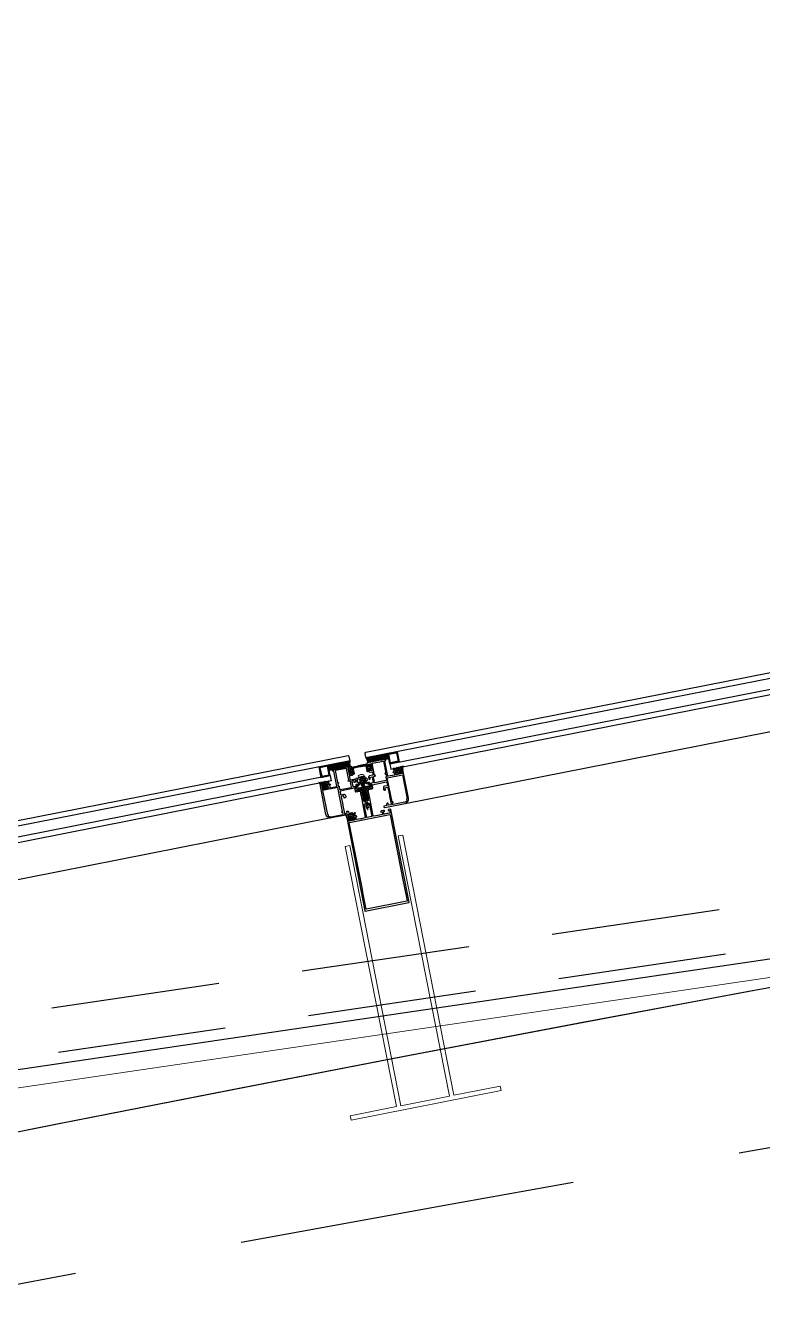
# Model space of a CAD drawing. Header units: millimetres. Extents: x 62878 to 70819, y -67946 to -61850.
# Drawn here: x 64579.8 to 64661.7, y -62026.9 to -61884.2 of the extents above; entities that cross this region are included whole.
import ezdxf

# ---------------------------------------------------------------- set-up
doc = ezdxf.new("R2010")
doc.units = ezdxf.units.MM
doc.linetypes.add('HIDDEN', pattern=[0.375, 0.25, -0.125])
doc.layers.add('alan hesabı1', color=7, linetype='Continuous', plot=False)
for name, color, linetype, lineweight in [('BA DÖŞ.-yeni', 11, 'Continuous', 30), ('Dog_dos_yeni', 63, 'Continuous', 5), ('DOGRAMA', 171, 'Continuous', 0), ('DUV.ALÇ.-yeni', 20, 'Continuous', 25), ('GOR-2', 152, 'Continuous', 20)]:
    doc.layers.add(name, color=color, linetype=linetype, lineweight=lineweight)
pattern_1 = [(326.13441, (64511.59759, -62000.93572), (-0.08846288, -0.1318176), [])]
pattern_2 = [(236.13441, (64727.39118, -61958.4641), (0.1318176, -0.08846288), [])]

# ---------------------------------------------------------------- blocks, each defined once
blk = doc.blocks.new('a2we')
at = {"lineweight": 5, "ltscale": 0.5}
for p, q in [((-198.1, -420.1), (-197.1, -419.7)), ((-194.9, -421.4), (-198.1, -420.1)), ((-193.9, -421), (-198.1, -420.1)), ((-198.1, -422.7), (-197.1, -422.3)), ((-194.9, -424), (-198.1, -422.7)), ((-193.9, -423.6), (-198.1, -422.7)), ((-198.1, -425.2), (-197.1, -424.9)), ((-194.9, -426.5), (-198.1, -425.2)), ((-193.9, -426.1), (-198.1, -425.2)), ((-198.1, -427.7), (-197.1, -427.3)), ((-194.9, -429), (-198.1, -427.7)), ((-193.9, -428.6), (-198.1, -427.7)), ((-197.6, -417.6), (-196.6, -417.2)), ((-194.2, -418.3), (-197.6, -417.6)), ((-195.2, -418.6), (-197.6, -417.6)), ((-196.9, -417.9), (-197.1, -418.3)), ((-197.1, -419.7), (-197.1, -418.4)), ((-197.1, -419.7), (-193.9, -421)), ((-197.1, -419.7), (-193.9, -421)), ((-197.1, -422.3), (-197.1, -420.5)), ((-197.1, -422.3), (-193.9, -423.6)), ((-197.1, -422.3), (-193.9, -423.6)), ((-197.1, -424.9), (-197.1, -423.1)), ((-197.1, -424.9), (-193.9, -426.1)), ((-197.1, -424.9), (-193.9, -426.1)), ((-197.1, -427.3), (-197.1, -425.6)), ((-197.1, -427.3), (-193.9, -428.6)), ((-197.1, -427.3), (-193.9, -428.6)), ((-197.1, -429.6), (-197.1, -428)), ((-196, -415.3), (-196.6, -417.2)), ((-196.6, -417.2), (-194.2, -418.3)), ((-196, -415.3), (-195.5, -417.7)), ((-194.2, -418.3), (-195.2, -418.6)), ((-195.2, -418.6), (-194.9, -419.3)), ((-194.9, -420.6), (-194.9, -419.4)), ((-193.9, -421), (-194.9, -421.4)), ((-194.9, -423.2), (-194.9, -421.4)), ((-193.9, -423.6), (-194.9, -424)), ((-194.9, -425.7), (-194.9, -424)), ((-193.9, -426.1), (-194.9, -426.5)), ((-194.9, -428.2), (-194.9, -426.5)), ((-198.1, -429.9), (-197.1, -429.6)), ((-194.9, -431.2), (-198.1, -429.9)), ((-193.9, -430.9), (-198.1, -429.9)), ((-198.1, -432.2), (-197.1, -431.8)), ((-194.9, -433.5), (-198.1, -432.2)), ((-193.9, -433.1), (-198.1, -432.2)), ((-198.1, -434.4), (-197.1, -434.1)), ((-194.9, -435.7), (-198.1, -434.4)), ((-193.9, -435.4), (-198.1, -434.4)), ((-198.1, -436.7), (-197.1, -436.4)), ((-194.9, -438), (-198.1, -436.7)), ((-193.9, -437.7), (-198.1, -436.7)), ((-198.1, -439), (-197.1, -438.7)), ((-194.9, -440.3), (-198.1, -439)), ((-193.9, -440), (-198.1, -439)), ((-198.1, -441.3), (-197.1, -441)), ((-194.9, -442.6), (-198.1, -441.3)), ((-193.9, -442.3), (-198.1, -441.3)), ((-197.1, -429.6), (-193.9, -430.9)), ((-197.1, -429.6), (-193.9, -430.9)), ((-197.1, -431.8), (-197.1, -430.3)), ((-197.1, -431.8), (-193.9, -433.1)), ((-197.1, -431.8), (-193.9, -433.1)), ((-197.1, -434.1), (-197.1, -432.5)), ((-197.1, -434.1), (-193.9, -435.4)), ((-197.1, -434.1), (-193.9, -435.4)), ((-197.1, -436.4), (-197.1, -434.8)), ((-197.1, -436.4), (-193.9, -437.7)), ((-197.1, -436.4), (-193.9, -437.7)), ((-197.1, -438.7), (-197.1, -437.1)), ((-197.1, -438.7), (-193.9, -440)), ((-197.1, -438.7), (-193.9, -440)), ((-197.1, -441), (-197.1, -439.4)), ((-197.1, -441), (-193.9, -442.3)), ((-197.1, -443.3), (-197.1, -441.7)), ((-193.9, -428.6), (-194.9, -429)), ((-194.9, -430.5), (-194.9, -429)), ((-193.9, -430.9), (-194.9, -431.2)), ((-194.9, -432.7), (-194.9, -431.2)), ((-193.9, -433.1), (-194.9, -433.5)), ((-194.9, -435), (-194.9, -433.5)), ((-193.9, -435.4), (-194.9, -435.7)), ((-194.9, -437.3), (-194.9, -435.7)), ((-193.9, -437.7), (-194.9, -438)), ((-194.9, -439.6), (-194.9, -438)), ((-193.9, -440), (-194.9, -440.3)), ((-194.9, -441.8), (-194.9, -440.3)), ((-193.9, -442.3), (-194.9, -442.6)), ((-192.8, -453.3), (-199.2, -453.3)), ((-199.2, -454.6), (-199.2, -453.3)), ((-198.1, -443.6), (-197.1, -443.3)), ((-194.9, -444.9), (-198.1, -443.6)), ((-193.9, -444.6), (-198.1, -443.6)), ((-198.1, -445.9), (-197.1, -445.6)), ((-193.9, -446.9), (-198.1, -445.9)), ((-194.9, -447.2), (-198.1, -445.9)), ((-197.1, -447.9), (-198.1, -448.2)), ((-194.9, -449.5), (-198.1, -448.2)), ((-198.1, -448.2), (-193.9, -449.2)), ((-198.1, -450.5), (-197.1, -450.2)), ((-194.9, -451.8), (-198.1, -450.5)), ((-193.9, -451.5), (-198.1, -450.5)), ((-197.1, -443.3), (-193.9, -444.6)), ((-197.1, -445.6), (-197.1, -444)), ((-197.1, -445.6), (-193.9, -446.9)), ((-197.1, -445.6), (-193.9, -446.9)), ((-197.1, -447.9), (-197.1, -446.3)), ((-193.9, -449.2), (-197.1, -447.9)), ((-197.1, -450.2), (-197.1, -448.6)), ((-197.1, -450.2), (-193.9, -451.5)), ((-197.1, -453.3), (-197.1, -450.9)), ((-194.9, -444.1), (-194.9, -442.6)), ((-193.9, -444.6), (-194.9, -444.9)), ((-194.9, -446.4), (-194.9, -444.9)), ((-193.9, -446.9), (-194.9, -447.2)), ((-194.9, -448.7), (-194.9, -447.2)), ((-193.9, -449.2), (-194.9, -449.5)), ((-194.9, -451), (-194.9, -449.5)), ((-193.9, -451.5), (-194.9, -451.8)), ((-194.9, -453.3), (-194.9, -451.8)), ((-192.8, -454.6), (-192.8, -453.3))]:
    blk.add_line(p, q, dxfattribs=at)
blk.add_lwpolyline([(-196.5, -455.7), (-196.1, -455.4), (-195.9, -455.4), (-195.6, -455.7)], dxfattribs=at)
for centre, radius, start, end in [((-196.9, -418.4), 0.2, 155.3251, 180), ((-195.1, -419.4), 0.2, 0, 19.1116), ((-195.7, -449.5), 6.19, 234.7573, 262.4905), ((-196.4, -449.5), 6.19, 277.5095, 305.2427)]:
    blk.add_arc(centre, radius, start, end, dxfattribs=at)

msp = doc.modelspace()

# ---------------------------------------------------------------- hatches: boundary and pattern name
at = {"layer": 'DOGRAMA', "lineweight": -2}
h = msp.add_hatch(dxfattribs=at)
h.set_pattern_fill('AR-HBONE', color=256, scale=0.03, angle=681.3887, style=0)
h.set_pattern_definition([(326.1344, (64616.43684, -62003.03708), (0.03277207, -0.16651123), [0.36, -0.12]), (236.1344, (64616.53649, -62003.10395), (0.03277207, -0.16651123), [0.36, -0.12])])
h.paths.add_polyline_path([(64613.81, -61967.05), (64613.57, -61967.1), (64613.45, -61966.51), (64614.21, -61966.36), (64614.33, -61966.95)])
h = msp.add_hatch(dxfattribs=at)
h.set_pattern_fill('ANSI31', color=256, scale=0.04, angle=681.3887, style=0)
h.set_pattern_definition([(236.13441, (64747.30907, -61954.54394), (0.10545408, -0.07077031), [])])
h.paths.add_polyline_path([(64614.59, -61966.87, -0.414214), (64614.63, -61966.89), (64615.9, -61966.64, -0.153231), (64615.89, -61966.03), (64614.48, -61966.3)])
h.paths.add_polyline_path([(64614.33, -61966.95), (64614.57, -61966.9, -0.414214), (64614.59, -61966.87), (64614.48, -61966.3), (64614.21, -61966.36)])
h = msp.add_hatch(dxfattribs=at)
h.set_pattern_fill('ANSI31', color=256, scale=0.05, angle=681.3887, style=0)
h.set_pattern_definition(pattern_2)
edge = h.paths.add_edge_path(flags=16)
edge.add_arc((64617.45, -61966.88), 0.668, 4.2587, 18.0101)
edge.add_line((64618.09, -61966.67), (64617.81, -61966.73))
edge.add_line((64617.81, -61966.73), (64617.84, -61966.88))
edge.add_line((64617.84, -61966.88), (64618.12, -61966.83))
edge = h.paths.add_edge_path()
edge.add_line((64617.82, -61967.21), (64617.93, -61967.19))
edge.add_line((64617.93, -61967.19), (64617.88, -61966.95))
edge.add_line((64617.88, -61966.95), (64618.07, -61966.92))
edge.add_line((64618.07, -61966.92), (64618.09, -61967.04))
edge.add_line((64618.09, -61967.04), (64618.19, -61967.02))
edge.add_arc((64617.8, -61966.81), 0.442, 331.8268, 410.4421)
edge.add_line((64618.08, -61966.47), (64617.98, -61966.49))
edge.add_line((64617.98, -61966.49), (64618.01, -61966.6))
edge.add_line((64618.01, -61966.6), (64617.82, -61966.64))
edge.add_line((64617.82, -61966.64), (64617.77, -61966.41))
edge.add_line((64617.77, -61966.41), (64616.79, -61966.59))
edge.add_arc((64616.8, -61966.64), 0.05, 101.1344, 274.4246)
edge.add_line((64616.81, -61966.69), (64617.55, -61966.6))
edge.add_arc((64617.57, -61966.69), 0.1, 11.1344, 97.5597, ccw=False)
edge.add_line((64617.66, -61966.68), (64617.76, -61967.17))
edge.add_arc((64617.81, -61967.16), 0.05, 191.1344, 281.1344)
h = msp.add_hatch(dxfattribs=at)
h.set_pattern_fill('ANSI31', color=256, scale=0.04, angle=681.3887, style=0)
h.set_pattern_definition([(326.13441, (64491.6797, -62004.85588), (-0.07077031, -0.10545408), [])])
h.paths.add_polyline_path([(64619.17, -61965.97, 0.414214), (64619.14, -61966), (64617.87, -61966.25, 0.153231), (64617.65, -61965.68), (64619.06, -61965.4)])
h.paths.add_polyline_path([(64619.44, -61965.94), (64619.2, -61965.99, 0.414214), (64619.17, -61965.97), (64619.06, -61965.4), (64619.33, -61965.35)])
h = msp.add_hatch(dxfattribs=at)
h.set_pattern_fill('AR-HBONE', color=256, scale=0.03, angle=681.3887, style=0)
h.set_pattern_definition([(236.1344, (64631.16757, -62000.13783), (0.03277207, -0.16651123), [0.36, -0.12]), (326.1344, (64631.1007, -62000.23748), (0.03277207, -0.16651123), [0.36, -0.12])])
h.paths.add_polyline_path([(64619.96, -61965.84), (64620.2, -61965.79), (64620.09, -61965.2), (64619.33, -61965.35), (64619.44, -61965.94)])
h = msp.add_hatch(dxfattribs=at)
h.set_pattern_fill('ANSI31', color=256, scale=0.05, angle=681.3887, style=0)
h.set_pattern_definition(pattern_1)
edge = h.paths.add_edge_path(flags=16)
edge.add_arc((64616.53, -61967.06), 0.668, 184.2587, 198.0101, ccw=False)
edge.add_line((64615.86, -61967.11), (64616.14, -61967.05))
edge.add_line((64616.14, -61967.05), (64616.17, -61967.21))
edge.add_line((64616.17, -61967.21), (64615.89, -61967.27))
edge = h.paths.add_edge_path()
edge.add_line((64616.31, -61967.51), (64616.2, -61967.53))
edge.add_line((64616.2, -61967.53), (64616.16, -61967.29))
edge.add_line((64616.16, -61967.29), (64615.97, -61967.33))
edge.add_line((64615.97, -61967.33), (64615.99, -61967.45))
edge.add_line((64615.99, -61967.45), (64615.89, -61967.47))
edge.add_arc((64616.18, -61967.13), 0.442, 151.8268, 230.4421, ccw=False)
edge.add_line((64615.79, -61966.92), (64615.88, -61966.9))
edge.add_line((64615.88, -61966.9), (64615.91, -61967.02))
edge.add_line((64615.91, -61967.02), (64616.09, -61966.98))
edge.add_line((64616.09, -61966.98), (64616.05, -61966.75))
edge.add_line((64616.05, -61966.75), (64617.03, -61966.54))
edge.add_arc((64617.04, -61966.59), 0.05, -72.1558, 101.1344, ccw=False)
edge.add_line((64617.05, -61966.64), (64616.32, -61966.84))
edge.add_arc((64616.35, -61966.93), 0.1, 104.7091, 191.1344)
edge.add_line((64616.25, -61966.95), (64616.35, -61967.45))
edge.add_arc((64616.3, -61967.46), 0.05, -78.8656, 11.1344, ccw=False)
h = msp.add_hatch(dxfattribs=at)
h.set_pattern_fill('ANSI31', color=256, scale=0.05, angle=681.3887, style=0)
h.set_pattern_definition(pattern_2)
edge = h.paths.add_edge_path(flags=16)
edge.add_arc((64621.25, -61966.95), 0.4, 269.5975, 292.6714, ccw=False)
edge.add_line((64621.24, -61967.35), (64621.19, -61967.1))
edge.add_line((64621.19, -61967.1), (64621.35, -61967.07))
edge.add_line((64621.35, -61967.07), (64621.4, -61967.32))
edge = h.paths.add_edge_path()
edge.add_arc((64621.25, -61966.95), 0.5, 244.2645, 318.0043, ccw=False)
edge.add_line((64621.03, -61967.4), (64621.01, -61967.3))
edge.add_line((64621.01, -61967.3), (64621.13, -61967.28))
edge.add_line((64621.13, -61967.28), (64621.11, -61967.22))
edge.add_arc((64621.02, -61967.24), 0.1, 11.1344, 101.1344)
edge.add_line((64621, -61967.14), (64620.78, -61967.18))
edge.add_line((64620.78, -61967.18), (64620.75, -61967.01))
edge.add_line((64620.75, -61967.01), (64620.79, -61967))
edge.add_arc((64620.8, -61967.06), 0.065, 32.7251, 101.1344, ccw=False)
edge.add_arc((64620.88, -61967.01), 0.0327, 212.7251, 406.5647)
edge.add_arc((64620.79, -61967.15), 0.199, 55.2182, 105.4841)
edge.add_arc((64620.73, -61966.91), 0.05, 102.1066, 279.6198, ccw=False)
edge.add_arc((64620.78, -61967.18), 0.323, 62.7487, 102.0751, ccw=False)
edge.add_arc((64620.94, -61966.87), 0.02, 242.7487, 311.1344)
edge.add_line((64620.96, -61966.89), (64621.12, -61966.74))
edge.add_arc((64621.13, -61966.75), 0.015, -28.8656, 131.1344, ccw=False)
edge.add_line((64621.14, -61966.76), (64621.08, -61966.87))
edge.add_arc((64621.1, -61966.88), 0.02, 151.1344, 311.1344)
edge.add_line((64621.12, -61966.89), (64621.34, -61966.7))
edge.add_arc((64621.35, -61966.71), 0.015, -28.8656, 131.1344, ccw=False)
edge.add_line((64621.36, -61966.72), (64621.3, -61966.83))
edge.add_arc((64621.32, -61966.84), 0.02, 151.1344, 311.1344)
edge.add_line((64621.33, -61966.85), (64621.55, -61966.66))
edge.add_arc((64621.56, -61966.67), 0.015, -28.8656, 131.1344, ccw=False)
edge.add_line((64621.58, -61966.68), (64621.52, -61966.78))
edge.add_arc((64621.53, -61966.79), 0.02, 151.1344, 311.1344)
edge.add_line((64621.55, -61966.81), (64621.77, -61966.61))
edge.add_arc((64621.78, -61966.63), 0.015, -28.8656, 131.1344, ccw=False)
edge.add_line((64621.79, -61966.63), (64621.74, -61966.73))
edge.add_arc((64621.82, -61966.78), 0.1, 151.1344, 191.1344)
edge.add_line((64621.73, -61966.8), (64621.76, -61966.99))
edge.add_line((64621.76, -61966.99), (64621.55, -61967.03))
edge.add_arc((64621.57, -61967.13), 0.1, 101.1344, 191.1344)
edge.add_line((64621.47, -61967.15), (64621.48, -61967.21))
edge.add_line((64621.48, -61967.21), (64621.6, -61967.19))
edge.add_line((64621.6, -61967.19), (64621.62, -61967.28))
h = msp.add_hatch(dxfattribs=at)
h.set_pattern_fill('ANSI31', color=256, scale=0.05, angle=681.3887, style=0)
h.set_pattern_definition(pattern_1)
edge = h.paths.add_edge_path(flags=16)
edge.add_arc((64613.04, -61968.56), 0.4, 269.5975, 292.6714)
edge.add_line((64613.2, -61968.93), (64613.15, -61968.69))
edge.add_line((64613.15, -61968.69), (64612.99, -61968.72))
edge.add_line((64612.99, -61968.72), (64613.04, -61968.96))
edge = h.paths.add_edge_path()
edge.add_arc((64613.04, -61968.56), 0.5, 244.2645, 318.0043)
edge.add_line((64613.41, -61968.9), (64613.39, -61968.8))
edge.add_line((64613.39, -61968.8), (64613.28, -61968.82))
edge.add_line((64613.28, -61968.82), (64613.27, -61968.77))
edge.add_arc((64613.36, -61968.75), 0.1, 101.1344, 191.1344, ccw=False)
edge.add_line((64613.34, -61968.65), (64613.56, -61968.61))
edge.add_line((64613.56, -61968.61), (64613.53, -61968.43))
edge.add_line((64613.53, -61968.43), (64613.49, -61968.44))
edge.add_arc((64613.5, -61968.5), 0.065, 101.1344, 169.5437)
edge.add_arc((64613.4, -61968.48), 0.0327, 155.7041, 349.5437, ccw=False)
edge.add_arc((64613.54, -61968.58), 0.199, 96.7847, 147.0506, ccw=False)
edge.add_arc((64613.51, -61968.33), 0.05, 282.649, 460.1623)
edge.add_arc((64613.55, -61968.6), 0.323, 100.1938, 139.5201)
edge.add_arc((64613.29, -61968.38), 0.02, 251.1344, 319.5201, ccw=False)
edge.add_line((64613.29, -61968.4), (64613.08, -61968.32))
edge.add_arc((64613.07, -61968.34), 0.015, 71.1344, 231.1344)
edge.add_line((64613.06, -61968.35), (64613.16, -61968.43))
edge.add_arc((64613.15, -61968.44), 0.02, -108.8656, 51.1344, ccw=False)
edge.add_line((64613.14, -61968.46), (64612.86, -61968.37))
edge.add_arc((64612.86, -61968.38), 0.015, 71.1344, 231.1344)
edge.add_line((64612.85, -61968.39), (64612.94, -61968.47))
edge.add_arc((64612.93, -61968.49), 0.02, -108.8656, 51.1344, ccw=False)
edge.add_line((64612.93, -61968.5), (64612.65, -61968.41))
edge.add_arc((64612.64, -61968.42), 0.015, 71.1344, 231.1344)
edge.add_line((64612.63, -61968.44), (64612.73, -61968.51))
edge.add_arc((64612.72, -61968.53), 0.02, -108.8656, 51.1344, ccw=False)
edge.add_line((64612.71, -61968.55), (64612.43, -61968.45))
edge.add_arc((64612.43, -61968.47), 0.015, 71.1344, 231.1344)
edge.add_line((64612.42, -61968.48), (64612.51, -61968.55))
edge.add_arc((64612.44, -61968.63), 0.1, 11.1344, 51.1344, ccw=False)
edge.add_line((64612.54, -61968.61), (64612.58, -61968.8))
edge.add_line((64612.58, -61968.8), (64612.79, -61968.76))
edge.add_arc((64612.81, -61968.85), 0.1, 11.1344, 101.1344, ccw=False)
edge.add_line((64612.91, -61968.84), (64612.92, -61968.89))
edge.add_line((64612.92, -61968.89), (64612.81, -61968.92))
edge.add_line((64612.81, -61968.92), (64612.83, -61969.02))
h = msp.add_hatch(dxfattribs=at)
h.set_pattern_fill('ANSI31', color=256, scale=0.05, angle=681.3887, style=0)
h.set_pattern_definition(pattern_1)
edge = h.paths.add_edge_path(flags=16)
edge.add_arc((64617.59, -61970.17), 0.05, 191.1344, 281.1344)
edge.add_line((64617.6, -61970.22), (64617.66, -61970.2))
edge.add_arc((64617.65, -61970.16), 0.05, 281.1344, 371.1344)
edge.add_line((64617.7, -61970.15), (64617.65, -61969.93))
edge.add_line((64617.65, -61969.93), (64617.5, -61969.96))
edge.add_line((64617.5, -61969.96), (64617.54, -61970.18))
h.paths.add_polyline_path([(64617.47, -61969.81), (64617.62, -61969.78), (64617.57, -61969.51), (64617.41, -61969.54)], flags=16)
edge = h.paths.add_edge_path()
edge.add_arc((64617.7, -61970.13), 0.2, 300.5682, 371.1344)
edge.add_line((64617.9, -61970.09), (64617.89, -61970.04))
edge.add_line((64617.89, -61970.04), (64617.83, -61970.05))
edge.add_line((64617.83, -61970.05), (64617.8, -61969.92))
edge.add_line((64617.8, -61969.92), (64617.83, -61969.89))
edge.add_arc((64617.75, -61969.83), 0.1, 326.1344, 371.1344)
edge.add_line((64617.84, -61969.81), (64617.82, -61969.68))
edge.add_line((64617.82, -61969.68), (64617.76, -61969.7))
edge.add_line((64617.76, -61969.7), (64617.73, -61969.57))
edge.add_line((64617.73, -61969.57), (64617.82, -61969.44))
edge.add_line((64617.82, -61969.44), (64617.93, -61969.42))
edge.add_line((64617.93, -61969.42), (64617.88, -61969.17))
edge.add_line((64617.88, -61969.17), (64617.94, -61969.21))
edge.add_line((64617.94, -61969.21), (64618.43, -61969.11))
edge.add_line((64618.43, -61969.11), (64618.37, -61968.79))
edge.add_arc((64618.07, -61968.85), 0.3, 11.1344, 71.1344)
edge.add_line((64618.17, -61968.57), (64617.7, -61968.41))
edge.add_arc((64617.7, -61968.44), 0.03, 71.1344, 161.1344)
edge.add_line((64617.67, -61968.43), (64617.65, -61968.48))
edge.add_arc((64617.68, -61968.49), 0.03, 161.1344, 251.1344)
edge.add_line((64617.67, -61968.52), (64618.03, -61968.65))
edge.add_arc((64617.97, -61968.84), 0.2, 9.2148, 71.1344, ccw=False)
edge.add_arc((64618.07, -61968.83), 0.1, -138.8656, 13.8493, ccw=False)
edge.add_arc((64617.92, -61968.96), 0.1, 41.1344, 101.1344)
edge.add_line((64617.9, -61968.86), (64617.58, -61968.93))
edge.add_arc((64617.57, -61968.88), 0.05, 191.1344, 281.1344, ccw=False)
edge.add_line((64617.52, -61968.89), (64617.51, -61968.84))
edge.add_arc((64617.46, -61968.85), 0.05, 11.1344, 101.1344)
edge.add_line((64617.45, -61968.8), (64617.25, -61968.84))
edge.add_arc((64617.26, -61968.89), 0.05, 101.1344, 191.1344)
edge.add_line((64617.21, -61968.9), (64617.22, -61968.94))
edge.add_arc((64617.18, -61968.95), 0.05, -78.8656, 11.1344, ccw=False)
edge.add_line((64617.19, -61969), (64616.86, -61969.07))
edge.add_arc((64616.88, -61969.16), 0.1, 101.1344, 161.1344)
edge.add_arc((64616.69, -61969.1), 0.1, 188.4196, 341.1344, ccw=False)
edge.add_arc((64616.79, -61969.07), 0.2, 131.1344, 193.054, ccw=False)
edge.add_line((64616.66, -61968.92), (64616.95, -61968.66))
edge.add_arc((64616.93, -61968.64), 0.03, 311.1344, 401.1344)
edge.add_line((64616.95, -61968.62), (64616.91, -61968.58))
edge.add_arc((64616.89, -61968.6), 0.03, 41.1344, 131.1344)
edge.add_line((64616.87, -61968.57), (64616.5, -61968.9))
edge.add_arc((64616.7, -61969.12), 0.3, 131.1344, 191.1344)
edge.add_line((64616.4, -61969.18), (64616.47, -61969.5))
edge.add_line((64616.47, -61969.5), (64616.96, -61969.4))
edge.add_line((64616.96, -61969.4), (64617, -61969.35))
edge.add_line((64617, -61969.35), (64617.05, -61969.59))
edge.add_line((64617.05, -61969.59), (64617.15, -61969.57))
edge.add_line((64617.15, -61969.57), (64617.28, -61969.66))
edge.add_line((64617.28, -61969.66), (64617.31, -61969.78))
edge.add_line((64617.31, -61969.78), (64617.25, -61969.8))
edge.add_line((64617.25, -61969.8), (64617.27, -61969.92))
edge.add_arc((64617.37, -61969.9), 0.1, 191.1344, 236.1344)
edge.add_line((64617.32, -61969.99), (64617.35, -61970.01))
edge.add_line((64617.35, -61970.01), (64617.38, -61970.14))
edge.add_line((64617.38, -61970.14), (64617.32, -61970.15))
edge.add_line((64617.32, -61970.15), (64617.33, -61970.2))
edge.add_arc((64617.53, -61970.17), 0.2, 191.1344, 261.7006)
edge.add_arc((64617.57, -61969.9), 0.47, 261.7006, 300.5682)
h = msp.add_hatch(dxfattribs=at)
h.set_pattern_fill('ANSI31', color=256, scale=0.05, angle=681.3887, style=0)
h.set_pattern_definition(pattern_1)
edge = h.paths.add_edge_path()
edge.add_arc((64615.37, -61972.2), 0.1, 11.1344, 51.1344, ccw=False)
edge.add_line((64615.47, -61972.19), (64615.5, -61972.36))
edge.add_line((64615.5, -61972.36), (64615.72, -61972.31))
edge.add_arc((64615.74, -61972.41), 0.1, 11.1344, 101.1344, ccw=False)
edge.add_line((64615.83, -61972.39), (64615.85, -61972.45))
edge.add_line((64615.85, -61972.45), (64615.73, -61972.47))
edge.add_line((64615.73, -61972.47), (64615.75, -61972.57))
edge.add_arc((64615.96, -61972.12), 0.5, 244.2645, 318.0043)
edge.add_line((64616.34, -61972.46), (64616.32, -61972.36))
edge.add_line((64616.32, -61972.36), (64616.2, -61972.38))
edge.add_line((64616.2, -61972.38), (64616.19, -61972.32))
edge.add_arc((64616.29, -61972.3), 0.1, 101.1344, 191.1344, ccw=False)
edge.add_line((64616.27, -61972.2), (64616.48, -61972.16))
edge.add_line((64616.48, -61972.16), (64616.45, -61972.01))
edge.add_line((64616.45, -61972.01), (64616.41, -61972.01))
edge.add_arc((64616.43, -61972.08), 0.065, 101.1344, 169.5437)
edge.add_arc((64616.33, -61972.06), 0.0327, 155.7041, 349.5437, ccw=False)
edge.add_arc((64616.52, -61972.14), 0.242, 110.8251, 156.3319, ccw=False)
edge.add_arc((64616.42, -61971.87), 0.05, 282.649, 460.1623)
edge.add_arc((64616.55, -61972.17), 0.372, 110.9829, 147.6344)
edge.add_arc((64616.22, -61971.95), 0.02, 251.1344, 319.5201, ccw=False)
edge.add_line((64616.21, -61971.97), (64616, -61971.9))
edge.add_arc((64616, -61971.92), 0.015, 71.1344, 231.1344)
edge.add_line((64615.99, -61971.93), (64616.09, -61972))
edge.add_arc((64616.07, -61972.02), 0.02, -108.8656, 51.1344, ccw=False)
edge.add_line((64616.07, -61972.04), (64615.79, -61971.94))
edge.add_arc((64615.78, -61971.96), 0.015, 71.1344, 231.1344)
edge.add_line((64615.77, -61971.97), (64615.87, -61972.05))
edge.add_arc((64615.86, -61972.06), 0.02, -108.8656, 51.1344, ccw=False)
edge.add_line((64615.85, -61972.08), (64615.57, -61971.99))
edge.add_arc((64615.57, -61972), 0.015, 71.1344, 231.1344)
edge.add_line((64615.56, -61972.01), (64615.65, -61972.09))
edge.add_arc((64615.64, -61972.11), 0.02, -108.8656, 51.1344, ccw=False)
edge.add_line((64615.64, -61972.12), (64615.36, -61972.03))
edge.add_arc((64615.35, -61972.04), 0.015, 71.1344, 231.1344)
edge.add_line((64615.34, -61972.05), (64615.43, -61972.13))
edge = h.paths.add_edge_path(flags=16)
edge.add_line((64616.11, -61972.47), (64616.08, -61972.27))
edge.add_arc((64616.05, -61972.28), 0.03, 11.1344, 101.1344)
edge.add_line((64616.04, -61972.25), (64615.94, -61972.27))
edge.add_arc((64615.95, -61972.3), 0.03, 101.1344, 191.1344)
edge.add_line((64615.92, -61972.3), (64615.96, -61972.5))
edge.add_arc((64615.99, -61972.49), 0.03, 191.1344, 273.368)
edge.add_arc((64615.96, -61972.12), 0.4, 273.368, 288.9008)
edge.add_arc((64616.08, -61972.47), 0.03, 288.9008, 371.1344)

# ---------------------------------------------------------------- linework, layer by layer
msp.add_lwpolyline([(68896.02, -63031.44), (69030.26, -63071.18), (69185.28, -62547.65), (68893, -62461.11, 1.044368), (68063.2, -62298.73, 0.204375), (63106.96, -62494.78, 0.353953), (62932.94, -62997.83), (63753.18, -65779.6), (64154.95, -67142.15), (65336.72, -66792.62), (65336.7, -66829.11), (65270.54, -66829.07, 0.626789), (65270.2, -67369.07), (65531.84, -67369.23, 0.926242), (66130.09, -67369.61), (66391.73, -67369.77, 0.626743), (66392.07, -66829.77), (66326.15, -66829.73), (66326.17, -66793.24), (67506.16, -67144.13), (68467.02, -63899.09), (68625.2, -63946.04), (68896.02, -63031.42)], format="xyb")
at = {"layer": 'alan hesabı1', "linetype": 'ByBlock'}
msp.add_lwpolyline([(65311.39, -61892.53), (64527.56, -62007.98), (64545.18, -62127.62), (64500.65, -62136.74), (64568.16, -62465.31), (64570.82, -62464.89), (64586.27, -62467.35), (64600.2, -62474.46), (64611.26, -62485.53), (64618.35, -62499.47), (64620.79, -62514.93), (64618.33, -62530.38), (64611.22, -62544.31), (64600.15, -62555.36), (64587.94, -62561.57), (64661.74, -62920.71)], dxfattribs=at)
at = {"layer": 'BA DÖŞ.-yeni', "linetype": 'HIDDEN', "ltscale": 150}
msp.add_arc((65815.04, -68607.15), 6697.94, 70.74616, 109.296847, dxfattribs=at)
at = {"layer": 'Dog_dos_yeni'}
msp.add_lwpolyline([(64616.01, -62006), (64632.69, -62002.71), (64632.59, -62002.22), (64627.44, -62003.24), (64621.74, -61974.29), (64621.25, -61974.39), (64626.95, -62003.33), (64621.55, -62004.4), (64615.86, -61975.45), (64615.36, -61975.55), (64621.06, -62004.49), (64615.91, -62005.51), (64616.01, -62006)], close=True, dxfattribs=at)
at = {"layer": 'DOGRAMA', "lineweight": -2}
for p, q in [((64617.63, -61965.07), (64666.69, -61955.42)), ((64617.65, -61965.68), (64666.8, -61956.01)), ((64620.32, -61966.38), (64667.02, -61957.19)), ((64620.43, -61966.97), (64667.13, -61957.78)), ((64622, -61970.78), (64667.88, -61961.75)), ((64615.67, -61965.46), (64559.27, -61976.56)), ((64615.89, -61966.03), (64559.39, -61977.15)), ((64614.33, -61966.95), (64614.21, -61966.36)), ((64614.33, -61966.95), (64614.21, -61966.36)), ((64615.79, -61965.54), (64615.67, -61965.46)), ((64615.89, -61966.03), (64615.79, -61965.54)), ((64617.56, -61965.19), (64617.63, -61965.07)), ((64617.65, -61965.68), (64617.56, -61965.19)), ((64619.44, -61965.94), (64619.33, -61965.35)), ((64619.44, -61965.94), (64619.33, -61965.35)), ((64619.44, -61965.94), (64620.2, -61965.79)), ((64620.09, -61965.2), (64620.2, -61965.79)), ((64620.32, -61966.38), (64620.43, -61966.97)), ((64613.68, -61967.68), (64559.63, -61978.32)), ((64613.45, -61966.51), (64613.57, -61967.1)), ((64614.33, -61966.95), (64613.57, -61967.1)), ((64613.68, -61967.68), (64613.8, -61968.27)), ((64613.8, -61968.27), (64559.75, -61978.91)), ((64613.8, -61972.39), (64560.57, -61982.87))]:
    msp.add_line(p, q, dxfattribs=at)
msp.add_lwpolyline([(68355.73, -61957.86, 0.273736), (68066.91, -62277.72, 0.209295), (68023.71, -62283.85, 0.198368), (63201.05, -62451.11)], format="xyb", dxfattribs=at)
for points in [[(64620.09, -61965.22), (64621.12, -61965.02), (64621.34, -61966.16), (64620.31, -61966.36)], [(64620.21, -61965.3), (64621.04, -61965.14), (64621.23, -61966.08), (64620.39, -61966.24)], [(64613.46, -61966.53), (64612.43, -61966.73), (64612.65, -61967.87), (64613.68, -61967.66)], [(64613.38, -61966.64), (64612.54, -61966.81), (64612.73, -61967.75), (64613.56, -61967.59)], [(64617.47, -61969.81), (64617.62, -61969.78), (64617.57, -61969.51), (64617.41, -61969.54)], [(64617.62, -61969.78), (64617.47, -61969.81), (64617.41, -61969.54), (64617.57, -61969.51)]]:
    msp.add_lwpolyline(points, close=True, dxfattribs=at)
for points in [[(64617.82, -61967.21), (64617.93, -61967.19), (64617.88, -61966.95), (64618.07, -61966.92), (64618.09, -61967.04), (64618.19, -61967.02, 0.357143), (64618.08, -61966.47), (64617.98, -61966.49), (64618.01, -61966.6), (64617.82, -61966.64), (64617.77, -61966.41), (64616.79, -61966.59, 0.943095), (64616.81, -61966.69), (64617.55, -61966.6, -0.396056), (64617.66, -61966.68), (64617.76, -61967.17, 0.414214)], [(64616.31, -61967.51), (64616.2, -61967.53), (64616.16, -61967.29), (64615.97, -61967.33), (64615.99, -61967.45), (64615.89, -61967.47, -0.357143), (64615.79, -61966.92), (64615.88, -61966.9), (64615.91, -61967.02), (64616.09, -61966.98), (64616.05, -61966.75), (64617.03, -61966.54, -0.943095), (64617.05, -61966.64), (64616.32, -61966.84, 0.396056), (64616.25, -61966.95), (64616.35, -61967.45, -0.414214)], [(64615.89, -61967.27, -0.060074), (64615.86, -61967.11), (64616.14, -61967.05), (64616.17, -61967.21)], [(64618.12, -61966.83, 0.060074), (64618.09, -61966.67), (64617.81, -61966.73), (64617.84, -61966.88)], [(64621.62, -61967.28, -0.333333), (64621.03, -61967.4), (64621.01, -61967.3), (64621.13, -61967.28), (64621.11, -61967.22, 0.414214), (64621, -61967.14), (64620.78, -61967.18), (64620.75, -61967.01), (64620.79, -61967, -0.307685), (64620.85, -61967.03, 1.128702), (64620.9, -61966.99, 0.222912), (64620.74, -61966.96, -0.978531), (64620.72, -61966.86, -0.173298), (64620.93, -61966.89, 0.307572), (64620.96, -61966.89), (64621.12, -61966.74, -0.8391), (64621.14, -61966.76), (64621.08, -61966.87, 0.8391), (64621.12, -61966.89), (64621.34, -61966.7, -0.8391), (64621.36, -61966.72), (64621.3, -61966.83, 0.8391), (64621.33, -61966.85), (64621.55, -61966.66, -0.8391), (64621.58, -61966.68), (64621.52, -61966.78, 0.8391), (64621.55, -61966.81), (64621.77, -61966.61, -0.8391), (64621.79, -61966.63), (64621.74, -61966.73, 0.176327), (64621.73, -61966.8), (64621.76, -61966.99), (64621.55, -61967.03, 0.414214), (64621.47, -61967.15), (64621.48, -61967.21), (64621.6, -61967.19)], [(64621.4, -61967.32, -0.101021), (64621.24, -61967.35), (64621.19, -61967.1), (64621.35, -61967.07)], [(64621.4, -61967.32, -0.101021), (64621.24, -61967.35), (64621.19, -61967.1), (64621.35, -61967.07)], [(64612.83, -61969.02, 0.333333), (64613.41, -61968.9), (64613.39, -61968.8), (64613.28, -61968.82), (64613.27, -61968.77, -0.414214), (64613.34, -61968.65), (64613.56, -61968.61), (64613.53, -61968.43), (64613.49, -61968.44, 0.307685), (64613.44, -61968.49, -1.128702), (64613.37, -61968.47, -0.222912), (64613.52, -61968.38, 0.978531), (64613.5, -61968.28, 0.173298), (64613.31, -61968.39, -0.307572), (64613.29, -61968.4), (64613.08, -61968.32, 0.8391), (64613.06, -61968.35), (64613.16, -61968.43, -0.8391), (64613.14, -61968.46), (64612.86, -61968.37, 0.8391), (64612.85, -61968.39), (64612.94, -61968.47, -0.8391), (64612.93, -61968.5), (64612.65, -61968.41, 0.8391), (64612.63, -61968.44), (64612.73, -61968.51, -0.8391), (64612.71, -61968.55), (64612.43, -61968.45, 0.8391), (64612.42, -61968.48), (64612.51, -61968.55, -0.176327), (64612.54, -61968.61), (64612.58, -61968.8), (64612.79, -61968.76, -0.414214), (64612.91, -61968.84), (64612.92, -61968.89), (64612.81, -61968.92)], [(64613.04, -61968.96, 0.101021), (64613.2, -61968.93), (64613.15, -61968.69), (64612.99, -61968.72)], [(64613.04, -61968.96, 0.101021), (64613.2, -61968.93), (64613.15, -61968.69), (64612.99, -61968.72)], [(64617.8, -61970.3, 0.318017), (64617.9, -61970.09), (64617.89, -61970.04), (64617.83, -61970.05), (64617.8, -61969.92), (64617.83, -61969.89, 0.198912), (64617.84, -61969.81), (64617.82, -61969.68), (64617.76, -61969.7), (64617.73, -61969.57), (64617.82, -61969.44), (64617.93, -61969.42), (64617.88, -61969.17), (64617.94, -61969.21), (64618.43, -61969.11), (64618.37, -61968.79, 0.267949), (64618.17, -61968.57), (64617.7, -61968.41, 0.414214), (64617.67, -61968.43), (64617.65, -61968.48, 0.414214), (64617.67, -61968.52), (64618.03, -61968.65, -0.276947), (64618.17, -61968.81, -0.786321), (64617.99, -61968.9, 0.267949), (64617.9, -61968.86), (64617.58, -61968.93, -0.414214), (64617.52, -61968.89), (64617.51, -61968.84, 0.414214), (64617.45, -61968.8), (64617.25, -61968.84, 0.414214), (64617.21, -61968.9), (64617.22, -61968.94, -0.414214), (64617.19, -61969), (64616.86, -61969.07, 0.267949), (64616.79, -61969.13, -0.786321), (64616.6, -61969.11, -0.276947), (64616.66, -61968.92), (64616.95, -61968.66, 0.414214), (64616.95, -61968.62), (64616.91, -61968.58, 0.414214), (64616.87, -61968.57), (64616.5, -61968.9, 0.267949), (64616.4, -61969.18), (64616.47, -61969.5), (64616.96, -61969.4), (64617, -61969.35), (64617.05, -61969.59), (64617.15, -61969.57), (64617.28, -61969.66), (64617.31, -61969.78), (64617.25, -61969.8), (64617.27, -61969.92, 0.198912), (64617.32, -61969.99), (64617.35, -61970.01), (64617.38, -61970.14), (64617.32, -61970.15), (64617.33, -61970.2, 0.318017), (64617.5, -61970.36, 0.171237)], [(64617.54, -61970.18, 0.414214), (64617.6, -61970.22), (64617.66, -61970.2, 0.414214), (64617.7, -61970.15), (64617.65, -61969.93), (64617.5, -61969.96)], [(64615.43, -61972.13, -0.176327), (64615.47, -61972.19), (64615.5, -61972.36), (64615.72, -61972.31, -0.414214), (64615.83, -61972.39), (64615.85, -61972.45), (64615.73, -61972.47), (64615.75, -61972.57, 0.333333), (64616.34, -61972.46), (64616.32, -61972.36), (64616.2, -61972.38), (64616.19, -61972.32, -0.414214), (64616.27, -61972.2), (64616.48, -61972.16), (64616.45, -61972.01), (64616.41, -61972.01, 0.307685), (64616.36, -61972.07, -1.128702), (64616.3, -61972.05, -0.201212), (64616.44, -61971.92, 0.978531), (64616.42, -61971.82, 0.1613), (64616.23, -61971.97, -0.307572), (64616.21, -61971.97), (64616, -61971.9, 0.8391), (64615.99, -61971.93), (64616.09, -61972, -0.8391), (64616.07, -61972.04), (64615.79, -61971.94, 0.8391), (64615.77, -61971.97), (64615.87, -61972.05, -0.8391), (64615.85, -61972.08), (64615.57, -61971.99, 0.8391), (64615.56, -61972.01), (64615.65, -61972.09, -0.8391), (64615.64, -61972.12), (64615.36, -61972.03, 0.8391), (64615.34, -61972.05)], [(64616.11, -61972.47), (64616.08, -61972.27, 0.414214), (64616.04, -61972.25), (64615.94, -61972.27, 0.414214), (64615.92, -61972.3), (64615.96, -61972.5, 0.375047), (64615.99, -61972.52, 0.067879), (64616.09, -61972.5, 0.375047)]]:
    msp.add_lwpolyline(points, format="xyb", close=True, dxfattribs=at)
at = {"layer": 'DOGRAMA', "lineweight": -2, "ltscale": 0.5}
for points in [[(64621.52, -61967.18), (64621.65, -61967.16), (64621.7, -61967.4, -0.414214), (64621.66, -61967.46), (64621.05, -61967.58, -0.414214), (64620.99, -61967.54), (64620.95, -61967.29), (64621.08, -61967.27, 0.668097), (64621.09, -61967.22), (64621.02, -61967.17, 0.198962), (64620.98, -61967.17), (64620.74, -61967.21, 0.372839), (64620.66, -61967.32, 0.45685), (64620.69, -61967.34), (64620.81, -61967.32), (64620.86, -61967.56, -0.414214), (64620.82, -61967.62), (64620.11, -61967.75, -0.414214), (64620.07, -61967.73), (64619.75, -61966.06, -0.414214), (64619.77, -61966.03), (64619.86, -61966.01, 0.414214), (64619.88, -61965.98), (64619.86, -61965.89, 0.414214), (64619.83, -61965.86), (64617.8, -61966.26, 0.414214), (64617.77, -61966.3), (64617.82, -61966.52, 0.198962), (64617.84, -61966.56), (64617.93, -61966.59, 0.668048), (64617.98, -61966.56), (64617.94, -61966.39), (64618.14, -61966.35, -0.414214), (64618.2, -61966.39), (64618.33, -61967.05, -0.414214), (64618.29, -61967.1), (64618.09, -61967.14), (64618.06, -61966.97, 0.668048), (64618, -61966.96), (64617.93, -61967.03, 0.19911), (64617.92, -61967.06), (64617.95, -61967.17, 0.414214), (64618.11, -61967.28), (64618.32, -61967.24, -0.414214), (64618.38, -61967.28), (64618.43, -61967.59, -0.414214), (64618.4, -61967.64), (64618.05, -61967.71, 0.414214), (64617.93, -61967.89), (64617.97, -61968.05, 0.414214), (64618.03, -61968.09), (64618.1, -61968.08, 0.414214), (64618.12, -61968.05), (64618.08, -61967.88), (64618.33, -61967.83), (64618.46, -61968.49), (64618.07, -61968.56), (64618.05, -61968.47, 0.414214), (64617.99, -61968.43), (64617.94, -61968.44, 0.414214), (64617.9, -61968.5), (64617.92, -61968.57, 0.414214), (64618.15, -61968.73), (64619.94, -61968.38, -0.414214), (64619.97, -61968.4), (64620.04, -61968.76, -0.414214), (64620.02, -61968.8), (64619.7, -61968.86, 0.414214), (64619.59, -61969.03), (64619.62, -61969.21, 0.414214), (64619.74, -61969.29), (64619.76, -61969.29), (64619.81, -61969.28, 0.414214), (64619.83, -61969.24), (64619.79, -61969.06, -0.414214), (64619.82, -61969.02), (64620.05, -61968.97, -0.414214), (64620.09, -61969), (64620.27, -61969.9), (64620.3, -61969.93), (64620.28, -61969.96), (64620.46, -61970.87, -0.414214), (64620.43, -61970.91), (64620.2, -61970.95, -0.414214), (64620.16, -61970.93), (64620.13, -61970.77, 0.414214), (64620.1, -61970.75), (64620.05, -61970.76), (64620.03, -61970.76, 0.414214), (64619.95, -61970.88), (64619.98, -61971.02), (64619.66, -61971.08, 0.414214), (64619.64, -61971.12), (64619.64, -61971.14, 0.414214), (64619.76, -61971.22), (64622, -61970.78, 0.414214), (64622.39, -61970.19), (64621.77, -61967.04, 0.414214), (64621.74, -61967.02), (64621.57, -61967.05, 0.19911), (64621.54, -61967.07), (64621.49, -61967.14, 0.668097)], [(64612.87, -61968.88), (64612.74, -61968.91), (64612.79, -61969.15, 0.414214), (64612.85, -61969.19), (64613.46, -61969.07, 0.414214), (64613.5, -61969.02), (64613.45, -61968.77), (64613.32, -61968.8, -0.668097), (64613.29, -61968.75), (64613.34, -61968.68, -0.198962), (64613.37, -61968.66), (64613.61, -61968.62, -0.372839), (64613.73, -61968.68, -0.45685), (64613.71, -61968.72), (64613.59, -61968.74), (64613.63, -61968.98, 0.414214), (64613.69, -61969.02), (64614.4, -61968.88, 0.414214), (64614.42, -61968.84), (64614.09, -61967.18, 0.414214), (64614.06, -61967.15), (64613.97, -61967.17, -0.414214), (64613.94, -61967.15), (64613.92, -61967.06, -0.414214), (64613.94, -61967.02), (64615.97, -61966.62, -0.414214), (64616.01, -61966.65), (64616.05, -61966.87, -0.198962), (64616.04, -61966.91), (64615.97, -61966.98, -0.668048), (64615.92, -61966.97), (64615.88, -61966.79), (64615.69, -61966.83, 0.414214), (64615.65, -61966.89), (64615.78, -61967.55, 0.414214), (64615.84, -61967.59), (64616.03, -61967.55), (64616, -61967.37, -0.668048), (64616.04, -61967.34), (64616.14, -61967.38, -0.19911), (64616.16, -61967.41), (64616.18, -61967.52, -0.414214), (64616.07, -61967.68), (64615.86, -61967.72, 0.414214), (64615.82, -61967.78), (64615.88, -61968.09, 0.414214), (64615.94, -61968.13), (64616.29, -61968.06, -0.414214), (64616.46, -61968.18), (64616.49, -61968.34, -0.414214), (64616.46, -61968.4), (64616.38, -61968.42, -0.414214), (64616.35, -61968.4), (64616.32, -61968.23), (64616.07, -61968.27), (64616.2, -61968.93), (64616.6, -61968.85), (64616.58, -61968.76, -0.414214), (64616.62, -61968.7), (64616.66, -61968.69, -0.414214), (64616.72, -61968.73), (64616.74, -61968.81, -0.414214), (64616.58, -61969.04), (64614.8, -61969.39, 0.414214), (64614.77, -61969.43), (64614.84, -61969.79, 0.414214), (64614.88, -61969.81), (64615.19, -61969.75, -0.414214), (64615.37, -61969.87), (64615.4, -61970.04, -0.414214), (64615.32, -61970.16), (64615.3, -61970.16), (64615.25, -61970.17, -0.414214), (64615.22, -61970.15), (64615.18, -61969.96, 0.414214), (64615.15, -61969.94), (64614.91, -61969.99, 0.414214), (64614.89, -61970.02), (64615.07, -61970.93), (64615.04, -61970.96), (64615.08, -61970.99), (64615.26, -61971.89, 0.414214), (64615.29, -61971.92), (64615.53, -61971.87, 0.414214), (64615.55, -61971.84), (64615.52, -61971.68, -0.414214), (64615.54, -61971.64), (64615.59, -61971.63), (64615.61, -61971.63, -0.414214), (64615.73, -61971.71), (64615.76, -61971.85), (64616.07, -61971.79, -0.414214), (64616.11, -61971.81), (64616.11, -61971.83, -0.414214), (64616.03, -61971.95), (64613.8, -61972.39, -0.414214), (64613.21, -61972), (64612.59, -61968.85, -0.414214), (64612.61, -61968.81), (64612.78, -61968.78, -0.19911), (64612.82, -61968.79), (64612.88, -61968.83, -0.668097)], [(64616.53, -61968.4), (64616.37, -61968.43, -0.414214), (64616.34, -61968.41), (64616.31, -61968.27, 0.414214), (64616.28, -61968.25), (64616.14, -61968.27, 0.414214), (64616.1, -61968.33), (64616.2, -61968.86, 0.414214), (64616.26, -61968.9), (64616.53, -61968.84, 0.414214), (64616.57, -61968.78), (64616.55, -61968.7, -0.414214), (64616.59, -61968.64), (64616.97, -61968.57, -0.267949), (64617.07, -61968.6), (64617.21, -61968.77, 0.267949), (64617.24, -61968.78), (64617.44, -61968.74, 0.267949), (64617.46, -61968.72), (64617.55, -61968.47, -0.133822), (64617.58, -61968.42, 0.270236), (64617.64, -61968.23), (64617.58, -61967.89, 0.414214), (64617.46, -61967.81), (64617.19, -61967.86), (64617.17, -61967.9), (64617.14, -61967.87), (64616.58, -61967.98, 0.414214), (64616.5, -61968.1), (64616.55, -61968.37, -0.414214)], [(64617.3, -61968.62), (64617.33, -61968.61, 0.267949), (64617.35, -61968.59), (64617.43, -61968.34, -0.12216), (64617.46, -61968.3, 0.257961), (64617.49, -61968.21), (64617.45, -61968.01, 0.414214), (64617.39, -61967.98), (64616.75, -61968.1, 0.414214), (64616.67, -61968.22), (64616.7, -61968.37, 0.414214), (64616.82, -61968.44), (64617.03, -61968.4, -0.267949), (64617.12, -61968.44), (64617.27, -61968.61, 0.267949)], [(64617.33, -61968.61), (64617.3, -61968.62, -0.267949), (64617.27, -61968.61), (64617.1, -61968.41, 0.12216), (64617.06, -61968.38, -0.257961), (64617, -61968.31), (64616.96, -61968.11, -0.414214), (64617, -61968.05), (64617.64, -61967.93, -0.414214), (64617.75, -61968.01), (64617.78, -61968.15, -0.414214), (64617.7, -61968.27), (64617.5, -61968.31, 0.267949), (64617.42, -61968.38), (64617.35, -61968.59, -0.267949)], [(64616.65, -61972.24, 0.414214), (64616.53, -61972.16), (64616.29, -61972.21, 0.414214), (64616.21, -61972.32), (64616.21, -61972.34), (64616.36, -61972.31), (64616.41, -61972.56, -0.414214), (64616.37, -61972.62), (64616.1, -61972.67), (64616.08, -61972.71), (64616.04, -61972.68), (64615.78, -61972.73, -0.414214), (64615.72, -61972.7), (64615.67, -61972.45), (64615.82, -61972.42), (64615.82, -61972.4, 0.414214), (64615.7, -61972.32), (64615.53, -61972.36, 0.414214), (64615.51, -61972.39), (64617.54, -61982.73, 0.414214), (64617.58, -61982.76), (64622.43, -61981.8, 0.414214), (64622.45, -61981.77), (64620.41, -61971.43, 0.414214), (64620.38, -61971.4), (64620.21, -61971.43, 0.414214), (64620.13, -61971.55), (64620.14, -61971.57), (64620.28, -61971.54), (64620.33, -61971.79, -0.414214), (64620.29, -61971.85), (64620.03, -61971.9), (64620, -61971.93), (64619.97, -61971.91), (64619.7, -61971.96, -0.414214), (64619.65, -61971.92), (64619.6, -61971.68), (64619.74, -61971.65), (64619.74, -61971.63, 0.414214), (64619.62, -61971.55), (64619.38, -61971.6, 0.414214), (64619.3, -61971.72), (64619.3, -61971.74), (64619.45, -61971.71), (64619.5, -61971.95, -0.414214), (64619.46, -61972.01), (64619.02, -61972.1), (64619, -61972.13), (64618.96, -61972.11), (64618.53, -61972.19, -0.414214), (64618.47, -61972.15), (64618.12, -61970.39), (64618.09, -61970.36), (64618.11, -61970.33), (64617.94, -61969.49, 0.414214), (64617.88, -61969.45), (64617.86, -61969.45, 0.198912), (64617.82, -61969.47), (64617.77, -61969.56, 0.198912), (64617.76, -61969.59), (64617.78, -61969.67), (64617.8, -61969.67, -0.414214), (64617.84, -61969.69), (64617.87, -61969.86), (64617.84, -61969.91, 0.198912), (64617.83, -61969.95), (64617.84, -61970.02), (64617.87, -61970.02, -0.414214), (64617.91, -61970.04), (64617.94, -61970.21), (64617.91, -61970.26, 0.198912), (64617.9, -61970.3), (64617.92, -61970.43, -0.414214), (64617.9, -61970.46), (64617.47, -61970.55, -0.414214), (64617.43, -61970.52), (64617.41, -61970.4, 0.198912), (64617.39, -61970.36), (64617.33, -61970.33), (64617.3, -61970.16, -0.414214), (64617.32, -61970.13), (64617.35, -61970.12), (64617.34, -61970.04, 0.198912), (64617.32, -61970.01), (64617.26, -61969.98), (64617.23, -61969.81, -0.414214), (64617.26, -61969.77), (64617.28, -61969.77), (64617.27, -61969.69, 0.198912), (64617.25, -61969.66), (64617.17, -61969.6, 0.198912), (64617.13, -61969.6), (64617.1, -61969.6, 0.414214), (64617.06, -61969.66), (64617.23, -61970.5), (64617.26, -61970.53), (64617.24, -61970.56), (64617.58, -61972.33, -0.414214), (64617.55, -61972.39), (64617.11, -61972.47), (64617.09, -61972.51), (64617.05, -61972.48), (64616.61, -61972.57, -0.414214), (64616.55, -61972.53), (64616.51, -61972.29), (64616.65, -61972.26)], [(64621.81, -61979.45), (64621.88, -61979.79), (64622.24, -61981.62, -0.414214), (64622.21, -61981.66), (64617.72, -61982.54, -0.414214), (64617.69, -61982.52), (64617.32, -61980.69), (64617.26, -61980.34), (64615.8, -61972.94, -0.414214), (64615.82, -61972.91), (64620.32, -61972.02, -0.414214), (64620.35, -61972.05)]]:
    msp.add_lwpolyline(points, format="xyb", close=True, dxfattribs=at)
at = {"layer": 'DOGRAMA', "linetype": 'ByBlock', "lineweight": -2}
for points in [[(64618.55, -61968.16, 1), (64618.54, -61968.1), (64618.52, -61968.02, 1), (64618.51, -61967.96), (64618.48, -61967.82, -0.414214), (64618.52, -61967.76), (64618.66, -61967.73, 0.414214), (64618.7, -61967.68), (64618.69, -61967.66, 0.414214), (64618.66, -61967.63), (64618.59, -61967.65), (64618.33, -61966.31), (64619.6, -61966.06), (64619.87, -61967.4), (64619.8, -61967.41, 0.414214), (64619.77, -61967.44), (64619.78, -61967.47, 0.414214), (64619.84, -61967.51), (64619.89, -61967.5), (64619.94, -61967.77, -0.414214), (64619.91, -61967.8), (64619.89, -61967.81, 0.414214), (64619.86, -61967.84), (64619.93, -61968.2, -0.414214), (64619.91, -61968.23), (64618.66, -61968.48, -0.414214), (64618.6, -61968.44), (64618.57, -61968.26), (64618.6, -61968.23), (64618.56, -61968.22)], [(64616, -61968.66, -1), (64615.99, -61968.6), (64615.97, -61968.52, -1), (64615.96, -61968.46), (64615.93, -61968.32, 0.414214), (64615.87, -61968.28), (64615.73, -61968.31, -0.414214), (64615.68, -61968.27), (64615.67, -61968.25, -0.414214), (64615.7, -61968.22), (64615.76, -61968.2), (64615.5, -61966.87), (64614.23, -61967.12), (64614.49, -61968.45), (64614.56, -61968.44, -0.414214), (64614.59, -61968.46), (64614.6, -61968.49, -0.414214), (64614.56, -61968.55), (64614.51, -61968.56), (64614.56, -61968.83, 0.414214), (64614.6, -61968.85), (64614.63, -61968.84, -0.414214), (64614.66, -61968.87), (64614.73, -61969.22, 0.414214), (64614.77, -61969.24), (64616.01, -61969, 0.414214), (64616.05, -61968.94), (64616.02, -61968.76), (64615.97, -61968.75), (64616.01, -61968.72)]]:
    msp.add_lwpolyline(points, format="xyb", close=True, dxfattribs=at)
at = {"layer": 'DOGRAMA', "lineweight": -2, "ltscale": 0.5}
for points in [[(64622.24, -61970.41, -0.26214), (64621.97, -61970.64), (64620.67, -61970.9, -0.414214), (64620.61, -61970.86), (64620.58, -61970.7), (64620.63, -61970.69, 0.414214), (64620.67, -61970.63), (64620.66, -61970.61, 0.414214), (64620.63, -61970.59), (64620.56, -61970.6), (64620.03, -61967.92), (64621.73, -61967.59), (64622.25, -61970.27), (64622.19, -61970.28, 0.414214), (64622.16, -61970.32), (64622.17, -61970.34, 0.361813), (64622.22, -61970.38)], [(64613.43, -61972.14, 0.26214), (64613.77, -61972.25), (64615.07, -61972, 0.414214), (64615.11, -61971.94), (64615.08, -61971.78), (64615.03, -61971.79, -0.414214), (64614.97, -61971.75), (64614.97, -61971.73, -0.414214), (64614.99, -61971.7), (64615.06, -61971.68), (64614.54, -61969), (64612.84, -61969.34), (64613.37, -61972.02), (64613.43, -61972, -0.414214), (64613.47, -61972.03), (64613.47, -61972.05, -0.361813), (64613.44, -61972.1)]]:
    msp.add_lwpolyline(points, format="xyb", dxfattribs=at)
at = {"layer": 'DOGRAMA', "lineweight": -2, "ltscale": 5}
msp.add_lwpolyline([(64618.03, -61970.77), (64618.31, -61972.21, -0.414214), (64618.29, -61972.24), (64617.78, -61972.34, -0.414214), (64617.75, -61972.32), (64617.46, -61970.88, -0.414214), (64617.49, -61970.85), (64618, -61970.75, -0.414214)], format="xyb", close=True, dxfattribs=at)
at = {"layer": 'DOGRAMA', "lineweight": -2}
for centre, start, end in [((64616.86, -61966.3), 164.2486, 199.0955), ((64616.85, -61966.31), 3.1733, 38.0202)]:
    msp.add_arc(centre, 1.02, start, end, dxfattribs=at)
at = {"layer": 'DUV.ALÇ.-yeni', "linetype": 'HIDDEN', "ltscale": 75}
for p, q in [((65324.72, -61884.25), (64520.32, -62002.73)), ((65325.45, -61889.19), (64521.05, -62007.68))]:
    msp.add_line(p, q, dxfattribs=at)
at = {"layer": 'GOR-2', "ltscale": 75}
msp.add_line((65311.68, -61894.51), (64527.85, -62009.96), dxfattribs=at)

# ---------------------------------------------------------------- block references
at = {"layer": 'DOGRAMA', "linetype": 'ByBlock', "lineweight": -2, "xscale": -0.09999999999158897, "yscale": 0.1000000000058208, "zscale": 0.1, "rotation": 191.134411241509}
msp.add_blockref('a2we', (64645.12, -62008.47), dxfattribs=at)

doc.saveas('drawing.dxf')
